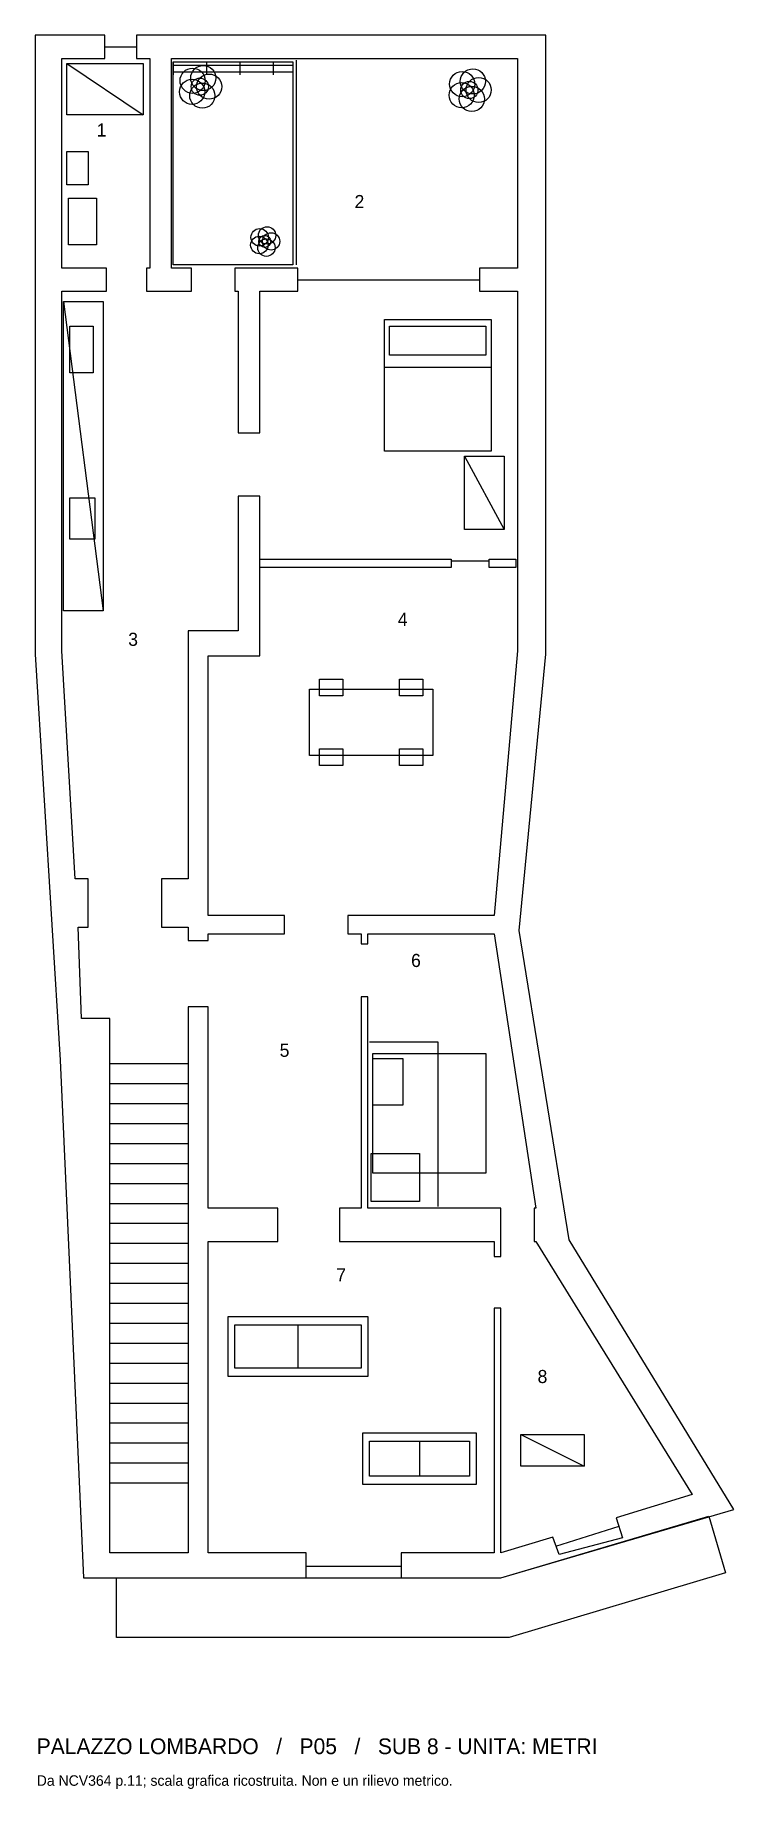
# Model space of a CAD drawing. Header units: metres. Extents: x 0 to 10.7, y -2.3 to 24.5.
import ezdxf

# ---------------------------------------------------------------- set-up
doc = ezdxf.new("R2010")
doc.units = ezdxf.units.M
for name, color, linetype in [('ARREDI_INDICATIVI', 32, 'Continuous'), ('ESTERNI', 8, 'Continuous'), ('FINESTRE', 4, 'Continuous'), ('MURI_CARTA', 7, 'Continuous'), ('PROPOSTA', 3, 'Continuous'), ('RIFERIMENTI', 5, 'Continuous'), ('SCALA', 8, 'Continuous'), ('VOLUME_ALTO', 30, 'Continuous')]:
    doc.layers.add(name, color=color, linetype=linetype)

msp = doc.modelspace()

# ---------------------------------------------------------------- linework, layer by layer
at = {"layer": 'ARREDI_INDICATIVI'}
for p, q in [((0.483, 24.028), (1.651, 23.241)), ((0.432, 20.396), (1.041, 15.672)), ((5.334, 19.394), (6.96, 19.394)), ((6.553, 18.034), (7.163, 16.916)), ((4.013, 4.775), (4.013, 4.115)), ((5.867, 2.997), (5.867, 2.464)), ((7.417, 3.099), (8.382, 2.616))]:
    msp.add_line(p, q, dxfattribs=at)
for points in [[(0.483, 24.028), (1.651, 24.028), (1.651, 23.241), (0.483, 23.241)], [(0.483, 22.682), (0.813, 22.682), (0.813, 22.174), (0.483, 22.174)], [(0.508, 21.971), (0.94, 21.971), (0.94, 21.26), (0.508, 21.26)], [(0.432, 20.396), (1.041, 20.396), (1.041, 15.672), (0.432, 15.672)], [(5.334, 20.117), (6.96, 20.117), (6.96, 18.11), (5.334, 18.11)], [(0.533, 20.015), (0.889, 20.015), (0.889, 19.304), (0.533, 19.304)], [(5.41, 20.015), (6.883, 20.015), (6.883, 19.574), (5.41, 19.574)], [(6.553, 18.034), (7.163, 18.034), (7.163, 16.916), (6.553, 16.916)], [(0.533, 17.399), (0.914, 17.399), (0.914, 16.764), (0.533, 16.764)], [(4.191, 14.478), (6.071, 14.478), (6.071, 13.462), (4.191, 13.462)], [(4.343, 14.63), (4.699, 14.63), (4.699, 14.376), (4.343, 14.376)], [(5.563, 14.63), (5.918, 14.63), (5.918, 14.376), (5.563, 14.376)], [(4.343, 13.564), (4.699, 13.564), (4.699, 13.31), (4.343, 13.31)], [(5.563, 13.564), (5.918, 13.564), (5.918, 13.31), (5.563, 13.31)], [(5.156, 8.839), (5.613, 8.839), (5.613, 8.128), (5.156, 8.128)], [(5.131, 7.391), (5.867, 7.391), (5.867, 6.655), (5.131, 6.655)], [(2.946, 4.902), (5.08, 4.902), (5.08, 3.988), (2.946, 3.988)], [(3.048, 4.775), (4.978, 4.775), (4.978, 4.115), (3.048, 4.115)], [(5.004, 3.124), (6.731, 3.124), (6.731, 2.337), (5.004, 2.337)], [(5.105, 2.997), (6.629, 2.997), (6.629, 2.464), (5.105, 2.464)], [(7.417, 3.099), (8.382, 3.099), (8.382, 2.616), (7.417, 2.616)]]:
    msp.add_lwpolyline(points, close=True, dxfattribs=at)
for centre, radius in [((2.405, 23.763), 0.192), ((2.568, 23.804), 0.192), ((2.657, 23.673), 0.192), ((6.52, 23.712), 0.192), ((6.683, 23.753), 0.192), ((2.397, 23.594), 0.192), ((2.553, 23.536), 0.192), ((2.515, 23.673), 0.132), ((6.512, 23.543), 0.192), ((6.667, 23.485), 0.192), ((6.629, 23.622), 0.132), ((6.771, 23.622), 0.192), ((3.429, 21.373), 0.133), ((3.542, 21.402), 0.133), ((3.603, 21.311), 0.133), ((3.424, 21.256), 0.133), ((3.531, 21.216), 0.133), ((3.505, 21.311), 0.0914)]:
    msp.add_circle(centre, radius, dxfattribs=at)
at = {"layer": 'ESTERNI'}
msp.add_lwpolyline([(1.245, 0.914), (7.112, 0.914), (10.287, 1.854), (10.541, 0.991), (7.239, 0), (1.245, 0)], close=True, dxfattribs=at)
at = {"layer": 'FINESTRE'}
for p, q in [((1.067, 24.282), (1.549, 24.282)), ((4.013, 20.726), (6.782, 20.726)), ((7.95, 1.397), (8.915, 1.702)), ((4.14, 1.092), (5.588, 1.092))]:
    msp.add_line(p, q, dxfattribs=at)
at = {"layer": 'MURI_CARTA'}
for points in [[(0, 24.46), (0, 15.011), (0.381, 8.814), (0.737, 0.914), (4.14, 0.914), (4.14, 1.295), (2.642, 1.295), (2.642, 6.045), (3.708, 6.045), (3.708, 6.553), (2.642, 6.553), (2.642, 9.627), (2.337, 9.627), (2.337, 1.295), (1.143, 1.295), (1.143, 9.449), (0.711, 9.449), (0.66, 10.846), (0.813, 10.846), (0.813, 11.582), (0.61, 11.582), (0.406, 15.062), (0.406, 20.549), (1.092, 20.549), (1.092, 20.904), (0.406, 20.904), (0.406, 24.105), (1.067, 24.105), (1.067, 24.46)], [(7.112, 0.914), (10.668, 1.956), (8.153, 6.071), (7.391, 10.795), (7.798, 15.011), (7.798, 24.46), (1.549, 24.46), (1.549, 24.105), (1.753, 24.105), (1.753, 20.904), (1.702, 20.904), (1.702, 20.549), (2.388, 20.549), (2.388, 20.904), (2.083, 20.904), (2.083, 24.105), (7.366, 24.105), (7.366, 20.904), (6.782, 20.904), (6.782, 20.549), (7.366, 20.549), (7.366, 15.062), (7.01, 11.024), (4.775, 11.024), (4.775, 10.744), (4.978, 10.744), (4.978, 10.592), (5.08, 10.592), (5.08, 10.744), (7.01, 10.744), (7.645, 6.553), (7.62, 6.553), (7.62, 6.045), (7.645, 6.045), (10.033, 2.184), (8.872, 1.831), (8.966, 1.524), (8.001, 1.27), (7.904, 1.536), (7.112, 1.295), (7.112, 5.029), (7.01, 5.029), (7.01, 1.295), (5.588, 1.295), (5.588, 0.914)], [(3.429, 18.39), (3.429, 20.549), (4.013, 20.549), (4.013, 20.904), (3.048, 20.904), (3.048, 20.549), (3.099, 20.549), (3.099, 18.39)], [(1.93, 10.846), (2.337, 10.846), (2.337, 10.643), (2.642, 10.643), (2.642, 10.744), (3.81, 10.744), (3.81, 11.024), (2.642, 11.024), (2.642, 14.986), (3.429, 14.986), (3.429, 17.424), (3.099, 17.424), (3.099, 15.367), (2.337, 15.367), (2.337, 11.582), (1.93, 11.582)], [(4.648, 6.045), (7.01, 6.045), (7.01, 5.817), (7.112, 5.817), (7.112, 5.994), (7.112, 6.045), (7.112, 6.553), (5.08, 6.553), (5.08, 9.779), (4.978, 9.779), (4.978, 6.553), (4.648, 6.553)]]:
    msp.add_lwpolyline(points, close=True, dxfattribs=at)
at = {"layer": 'PROPOSTA'}
for p, q in [((2.108, 24.054), (2.108, 23.851)), ((2.108, 24.003), (3.937, 24.003)), ((2.108, 23.901), (3.937, 23.901)), ((2.616, 24.054), (2.616, 23.851)), ((3.124, 24.054), (3.124, 23.851)), ((3.632, 24.054), (3.632, 23.851)), ((3.988, 24.079), (3.988, 20.955)), ((6.35, 16.434), (6.934, 16.434)), ((5.105, 9.093), (6.147, 9.093)), ((6.147, 9.093), (6.147, 8.788)), ((6.147, 8.788), (6.147, 7.95)), ((6.147, 7.95), (6.147, 6.579))]:
    msp.add_line(p, q, dxfattribs=at)
for points in [[(2.108, 24.054), (3.937, 24.054), (3.937, 20.955), (2.108, 20.955)], [(3.429, 16.459), (6.35, 16.459), (6.35, 16.332), (3.429, 16.332)], [(6.934, 16.459), (7.341, 16.459), (7.341, 16.332), (6.934, 16.332)]]:
    msp.add_lwpolyline(points, close=True, dxfattribs=at)
at = {"layer": 'SCALA'}
for p, q in [((1.143, 8.763), (2.337, 8.763)), ((1.143, 8.458), (2.337, 8.458)), ((1.143, 8.153), (2.337, 8.153)), ((1.143, 7.849), (2.337, 7.849)), ((1.143, 7.544), (2.337, 7.544)), ((1.143, 7.239), (2.337, 7.239)), ((1.143, 6.934), (2.337, 6.934)), ((1.143, 6.629), (2.337, 6.629)), ((1.143, 6.325), (2.337, 6.325)), ((1.143, 6.02), (2.337, 6.02)), ((1.143, 5.715), (2.337, 5.715)), ((1.143, 5.41), (2.337, 5.41)), ((1.143, 5.105), (2.337, 5.105)), ((1.143, 4.801), (2.337, 4.801)), ((1.143, 4.496), (2.337, 4.496)), ((1.143, 4.191), (2.337, 4.191)), ((1.143, 3.886), (2.337, 3.886)), ((1.143, 3.581), (2.337, 3.581)), ((1.143, 3.277), (2.337, 3.277)), ((1.143, 2.972), (2.337, 2.972)), ((1.143, 2.667), (2.337, 2.667)), ((1.143, 2.362), (2.337, 2.362))]:
    msp.add_line(p, q, dxfattribs=at)
at = {"layer": 'VOLUME_ALTO'}
msp.add_line((5.156, 8.915), (6.883, 8.915), dxfattribs=at)
msp.add_lwpolyline([(5.156, 8.915), (6.883, 8.915), (6.883, 7.087), (5.156, 7.087)], close=True, dxfattribs=at)

# ---------------------------------------------------------------- texts
at = {"layer": 'RIFERIMENTI'}
for s, height, p in [('1', 0.2, (0.94, 22.911)), ('2', 0.2, (4.877, 21.819)), ('4', 0.2, (5.537, 15.443)), ('3', 0.2, (1.422, 15.138)), ('6', 0.2, (5.74, 10.236)), ('5', 0.2, (3.734, 8.865)), ('7', 0.2, (4.597, 5.436)), ('8', 0.2, (7.671, 3.886)), ('PALAZZO LOMBARDO   /   P05   /   SUB 8 - UNITA: METRI', 0.24, (0.025, -1.778)), ('Da NCV364 p.11; scala grafica ricostruita. Non e un rilievo metrico.', 0.16, (0.025, -2.261))]:
    msp.add_text(s, height=height, dxfattribs=at).set_placement(p)

doc.saveas('drawing.dxf')
